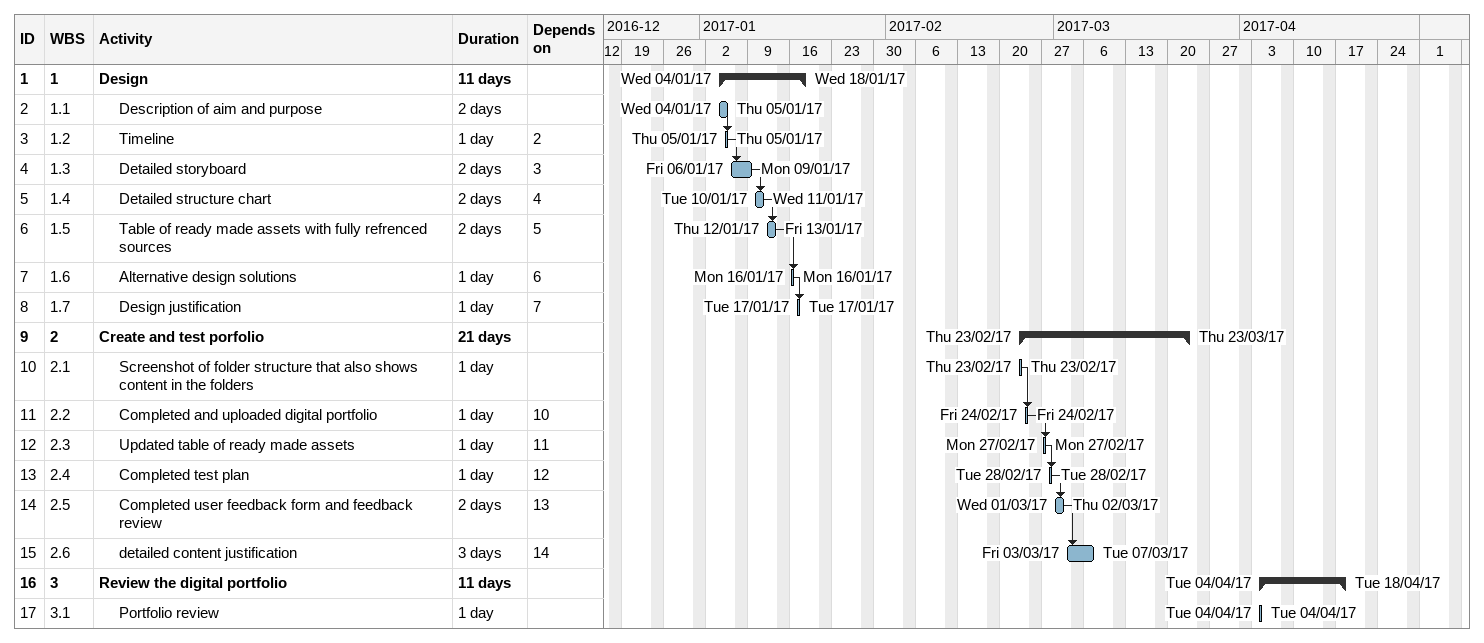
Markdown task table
| ID | WBS | Task | Duration | Start | Finish | Predecessors |
|---|---|---|---|---|---|---|
| 1 | 1 | **Design** | 11d | 2017-01-04 | 2017-01-18 |  |
| 2 | 1.1 | Description of aim and purpose | 2d | 2017-01-04 | 2017-01-05 |  |
| 3 | 1.2 | Timeline | 1d | 2017-01-05 | 2017-01-05 | 2 |
| 4 | 1.3 | Detailed storyboard | 2d | 2017-01-06 | 2017-01-09 | 3 |
| 5 | 1.4 | Detailed structure chart | 2d | 2017-01-10 | 2017-01-11 | 4 |
| 6 | 1.5 | Table of ready made assets with fully refrenced sources | 2d | 2017-01-12 | 2017-01-13 | 5 |
| 7 | 1.6 | Alternative design solutions | 1d | 2017-01-16 | 2017-01-16 | 6 |
| 8 | 1.7 | Design justification | 1d | 2017-01-17 | 2017-01-17 | 7 |
| 9 | 2 | **Create and test porfolio** | 21d | 2017-02-23 | 2017-03-23 |  |
| 10 | 2.1 | Screenshot of folder structure that also shows content in the folders | 1d | 2017-02-23 | 2017-02-23 |  |
| 11 | 2.2 | Completed and uploaded digital portfolio | 1d | 2017-02-24 | 2017-02-24 | 10 |
| 12 | 2.3 | Updated table of ready made assets | 1d | 2017-02-27 | 2017-02-27 | 11 |
| 13 | 2.4 | Completed test plan | 1d | 2017-02-28 | 2017-02-28 | 12 |
| 14 | 2.5 | Completed user feedback form and feedback review | 2d | 2017-03-01 | 2017-03-02 | 13 |
| 15 | 2.6 | detailed content justification | 3d | 2017-03-03 | 2017-03-07 | 14 |
| 16 | 3 | **Review the digital portfolio** | 11d | 2017-04-04 | 2017-04-18 |  |
| 17 | 3.1 | Portfolio review | 1d | 2017-04-04 | 2017-04-04 |  |
